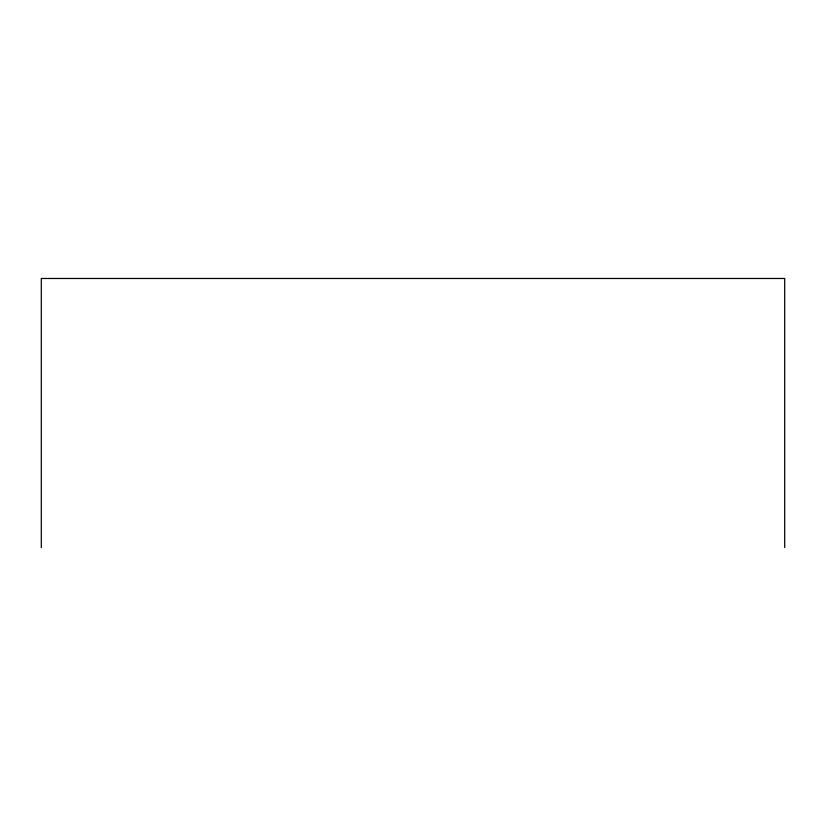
<?xml version="1.0" encoding="UTF-8"?>
<svg xmlns="http://www.w3.org/2000/svg" width="826" height="826" viewBox="0 0 826 826"><rect width="100%" height="100%" fill="white"/><g stroke="black" fill="none" stroke-linecap="round" stroke-linejoin="round"><path stroke-width="1.24" d="M784.7 547.524L784.7 278.476L41.3 278.476L41.3 547.524"/></g></svg>
